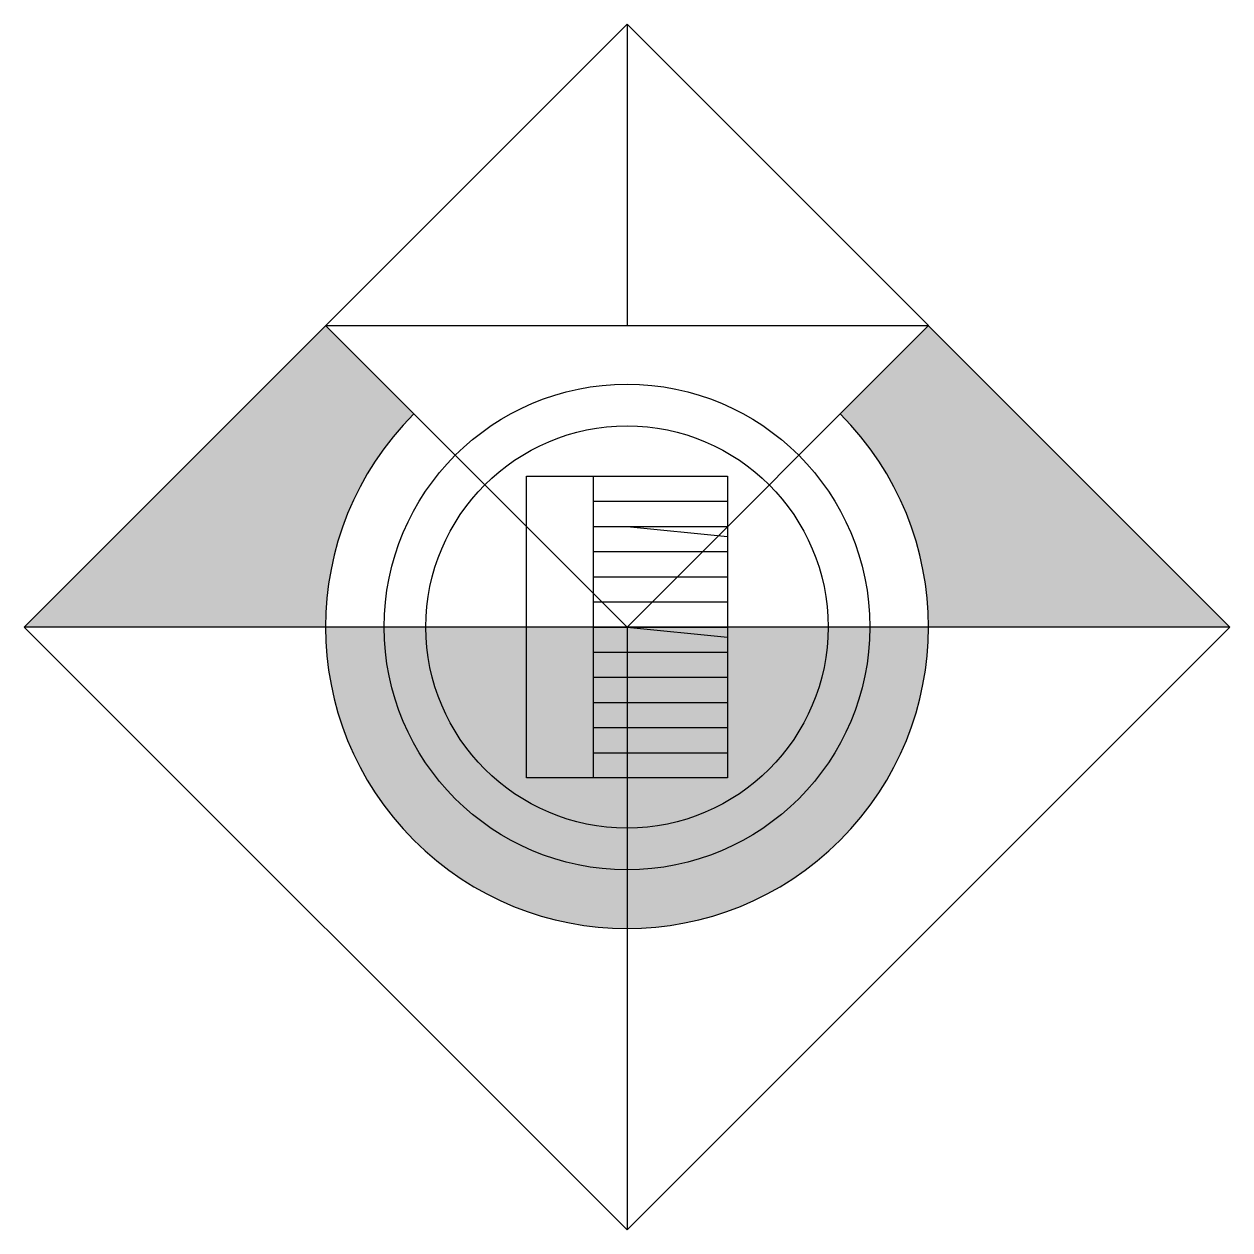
# Model space of a CAD drawing. Extents: x -6 to 6, y -6 to 6.
import ezdxf
from ezdxf.enums import TextEntityAlignment as Align

# ---------------------------------------------------------------- set-up
doc = ezdxf.new("R2010")
doc.units = 0
doc.header["$LTSCALE"] = 20
doc.header["$MEASUREMENT"] = 0
doc.layers.add('PF-ANCHOR', color=7, linetype='Continuous', plot=False)
doc.layers.add('PF-TEMP', color=3, linetype='Continuous')
doc.styles.add('L050', font='simplex.shx')
doc.styles.get("Standard").update_dxf_attribs({"font": 'simplex.shx'})

# ---------------------------------------------------------------- blocks, each defined once
blk = doc.blocks.new('*U21')
at = {"color": 0}
for p, q in [((-0.333, -1.5), (-0.333, 1.5)), ((-0.333, 1.25), (1, 1.25)), ((-0.333, 1), (1, 1)), ((-0.333, 0.75), (1, 0.75)), ((-0.333, 0.5), (1, 0.5)), ((-0.333, 0.25), (1, 0.25)), ((-0.333, 0), (1, 0)), ((-0.333, -0.25), (1, -0.25)), ((-0.333, -0.5), (1, -0.5)), ((-0.333, -0.75), (1, -0.75)), ((-0.333, -1), (1, -1)), ((-0.333, -1.25), (1, -1.25))]:
    blk.add_line(p, q, dxfattribs=at)
blk.add_lwpolyline([(-1, -1.5), (-1, 1.5), (1, 1.5), (1, -1.5)], close=True, dxfattribs=at)
at = {"color": 0, "linetype": 'ByBlock'}
blk.add_circle((0, 0), 2.415, dxfattribs=at)
at = {"color": 252, "linetype": 'ByBlock'}
blk.add_circle((0, 0), 2, dxfattribs=at)
at = {"flags": 9}
for tag, p in [('PFNAME', (0, 0)), ('PFTYPE', (0, -0.32)), ('PFSIZE', (0, -0.64)), ('PFPOS', (0, -0.96)), ('PFRIM', (0, -1.28)), ('PFSTRUCT', (0, -1.6)), ('PFINLET', (0, -1.92)), ('PFVIEW', (0, -2.24)), ('PFFACE', (0, -2.56))]:
    blk.add_attdef(tag, p, '', height=0.2, dxfattribs=at)
blk = doc.blocks.new('*U18')
at = {"linetype": 'ByBlock'}
for points in [[(0, 1), (1, 0.9)], [(0, 0), (1, -0.1)]]:
    blk.add_lwpolyline(points, dxfattribs=at)
at = {"linetype": 'ByBlock', "flags": 1}
for tag, p in [('PFMAT', (3.036, 2.451)), ('PFSIZE', (3.036, 1.496))]:
    blk.add_attdef(tag, p, '', height=0.8, dxfattribs=at)
at = {"linetype": 'ByBlock'}
for tag, p in [('PFLABEL', (0.5, 0.45)), ('PFLABEL2', (0.5, -0.75))]:
    blk.add_attdef(tag, text='', height=0.8, dxfattribs=at).set_placement(p, align=Align.MIDDLE_CENTER)
at = {"linetype": 'ByBlock', "flags": 9}
for tag, p in [('PFLENPRE', (0.5, -1.95)), ('PFLENSUF', (0.5, -3.15)), ('PFSLOPEPRE', (0.5, -4.35)), ('PFSLOPESUF', (0.5, -5.55))]:
    blk.add_attdef(tag, text='', height=0.8, dxfattribs=at).set_placement(p, align=Align.MIDDLE_CENTER)
blk = doc.blocks.new('PFSUITE_ANCHOR')
at = {"layer": 'PF-TEMP'}
h = blk.add_hatch(color=154, dxfattribs=at)
h.dxf.hatch_style = 1
h.paths.add_polyline_path([(-2.12, 2.12), (-2.998, 2.998), (-5.996, 0), (-2.998, 0, -0.198912)])
h = blk.add_hatch(color=154, dxfattribs=at)
h.dxf.hatch_style = 1
h.paths.add_polyline_path([(2.998, 2.998), (2.12, 2.12, -0.198912), (2.998, 0), (5.996, 0)])
h = blk.add_hatch(color=154, dxfattribs=at)
h.dxf.hatch_style = 1
h.paths.add_polyline_path([(0, 0), (-2.998, 0, 0.414214), (0, -2.998)])
h = blk.add_hatch(color=154, dxfattribs=at)
h.dxf.hatch_style = 1
h.paths.add_polyline_path([(2.998, 0), (0, 0), (0, -2.998, 0.414214)])
at = {"layer": 'PF-ANCHOR', "color": 154}
blk.add_lwpolyline([(0, 5.996), (5.996, 0), (0, -5.996), (-5.996, 0)], close=True, dxfattribs=at)
for points in [[(0, 5.996), (0, 2.998)], [(5.996, 0), (-5.996, 0)], [(0, 0), (0, -5.996)]]:
    blk.add_lwpolyline(points, dxfattribs=at)
at = {"layer": 'PF-ANCHOR', "color": 7}
blk.add_lwpolyline([(2.998, 2.998), (0, 0), (-2.998, 2.998)], close=True, dxfattribs=at)
at = {"layer": 'PF-ANCHOR', "color": 154}
blk.add_arc((0, 0), 2.998, 135, 45, dxfattribs=at)
at = {"style": 'L050', "flags": 1}
for tag, p in [('LINE', (0, -1.28)), ('UTIL', (0, -2.56)), ('STA0', (0, -3.84)), ('DATUM', (0, -5.12)), ('HPLOT', (0, -6.4)), ('VPLOT', (0, -7.68)), ('WIDTH', (0, -8.96)), ('HEIGHT', (0, -10.24))]:
    blk.add_attdef(tag, p, '', height=0.8, dxfattribs=at)
at = {"linetype": 'ByBlock', "flags": 9}
blk.add_attdef('CL', (0, -11.52), '', height=0.8, dxfattribs=at)

msp = doc.modelspace()

# ---------------------------------------------------------------- block references
at = {"linetype": 'ByBlock'}
msp.add_blockref('PFSUITE_ANCHOR', (0, 0), dxfattribs=at)
msp.add_blockref('*U21', (0, 0))
at = {"color": 0, "linetype": 'ByBlock'}
msp.add_blockref('*U18', (0, 0), dxfattribs=at)

doc.saveas('drawing.dxf')
